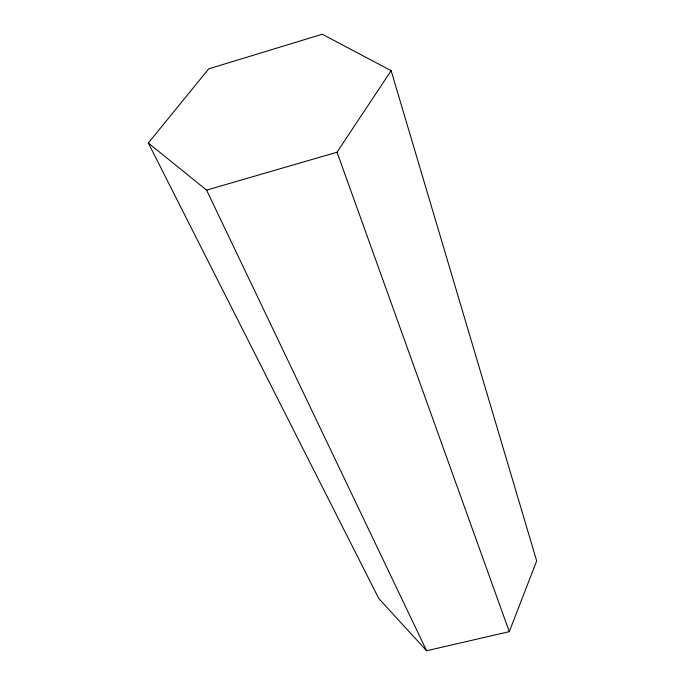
<?xml version="1.0" encoding="UTF-8"?>
<svg xmlns="http://www.w3.org/2000/svg" width="685" height="685" viewBox="0 0 685 685"><rect width="100%" height="100%" fill="white"/><g stroke="black" fill="none" stroke-linecap="round" stroke-linejoin="round"><path stroke-width="1.03" d="M509.289 631.664L536.68 560.912L391.126 70.658L322.267 34.25L208.762 68.817L148.32 143.019L378.762 598.502L426.601 650.75L509.289 631.664L337.029 152.224L391.126 70.658M148.32 143.019L206.587 190.113L337.029 152.224M206.587 190.113L426.601 650.75"/></g></svg>
